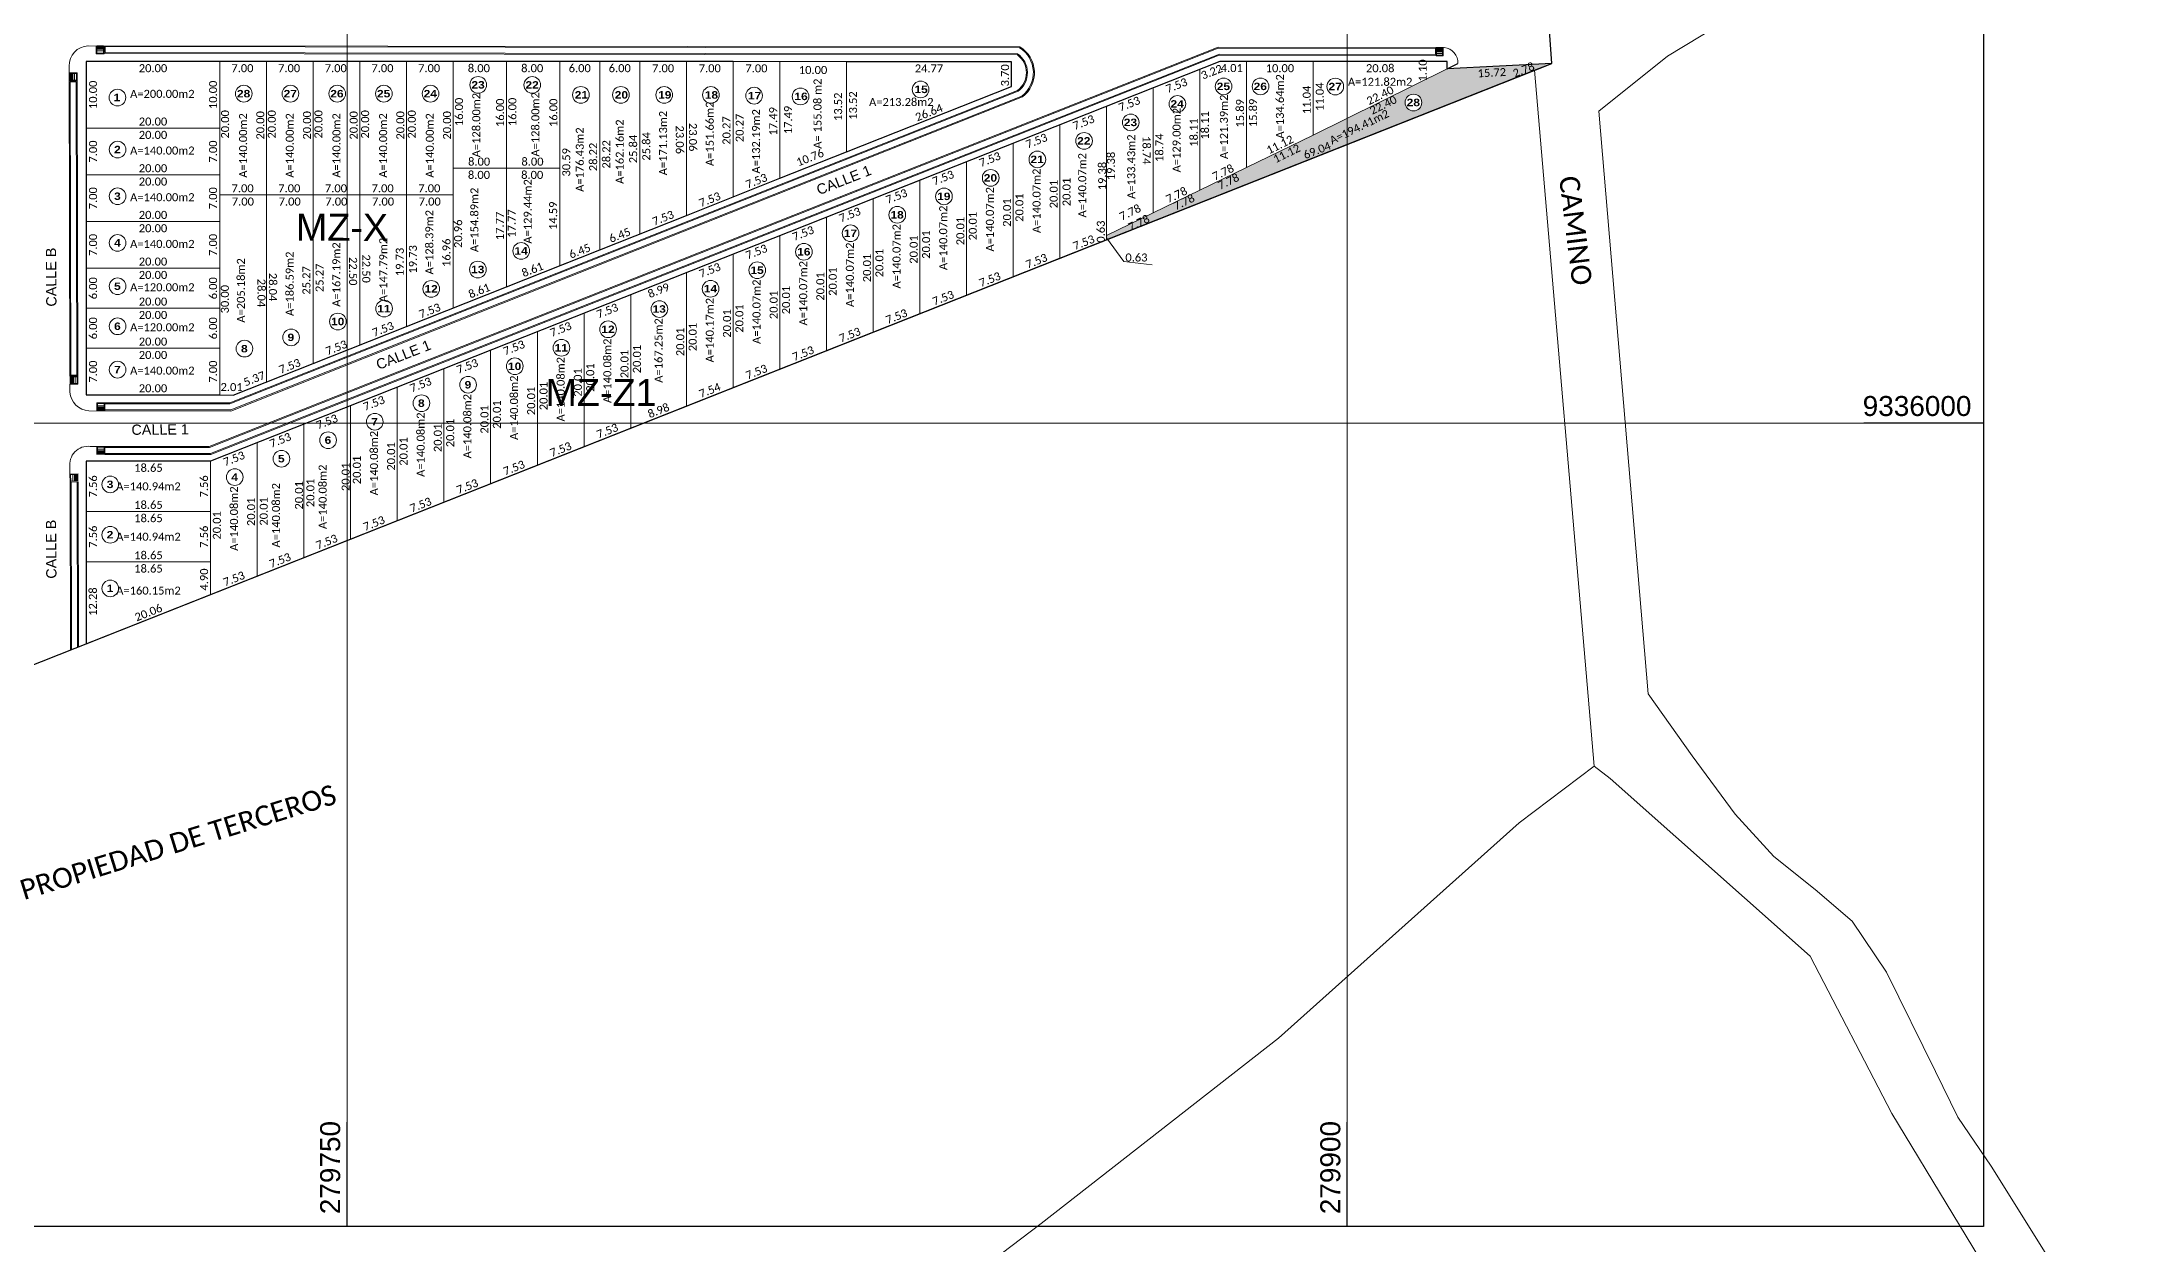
# Model space of a CAD drawing. Header units: inches. Extents: x 0 to 280406, y 0 to 9336832.
# Drawn here: x 279704.2 to 280015.2, y 9335876.8 to 9336057.2 of the extents above; entities that cross this region are included whole.
import ezdxf
from ezdxf.enums import TextEntityAlignment as Align

# ---------------------------------------------------------------- set-up
doc = ezdxf.new("R2010")
doc.units = ezdxf.units.IN
doc.header["$MEASUREMENT"] = 0
doc.linetypes.add('ACAD_ISO04W100', pattern=[30, 24, -3, 0, -3])
for name, color, linetype, lineweight in [('00-DISEÑO LOTES JOSE', 5, 'Continuous', 20), ('circulos', 7, 'Continuous', 15), ('corte vias', 21, 'ACAD_ISO04W100', 0), ('LOTES', 1, 'Continuous', 30), ('manzanas', 5, 'Continuous', 30), ('MANZANAS-ORIGINALES', 147, 'Continuous', 9), ('MATRIZ', 5, 'Continuous', 30), ('nombre de calles', 30, 'Continuous', 30), ('numero lote', 7, 'Continuous', 20)]:
    doc.layers.add(name, color=color, linetype=linetype, lineweight=lineweight)
for name, color, linetype in [('CENTRO', 6, 'Continuous'), ('COORD', 7, 'Continuous'), ('Cotas', 7, 'Continuous'), ('GRILLA', 7, 'Continuous'), ('textc', 255, 'Continuous'), ('UC_TEXT', 7, 'Continuous')]:
    doc.layers.add(name, color=color, linetype=linetype)
doc.styles.add('Legend', font='calibri.ttf')
doc.styles.add('SAMUEL', font='')
doc.styles.get("Standard").update_dxf_attribs({"font": 'arial.ttf'})
doc.styles.add('ttt', font='swissko.ttf')
doc.styles.get('SAMUEL').set_extended_font_data('Arial Black')
doc.dimstyles.get("Standard").update_dxf_attribs({"dimtxt": 0.18, "dimasz": 0.18, "dimexe": 0.18, "dimexo": 0.0625, "dimgap": 0.09, "dimtad": 0, "dimtih": 1, "dimtoh": 1, "dimdec": 4, "dimzin": 0, "dimdsep": 46, "dimtxsty": 'Standard', "dimcen": 0.09, "dimadec": 0, "dimazin": 0, "dimtfac": 1, "dimtdec": 4, "dimtofl": 0, "dimtmove": 0, "dimatfit": 3, "dimfxl": 1, "dimtolj": 1, "dimtzin": 0, "dimarcsym": 0})

# ---------------------------------------------------------------- blocks, each defined once
blk = doc.blocks.new('*D15')
at = {"layer": 'COORD', "color": 0, "lineweight": -2, "transparency": 16777216}
blk.add_line((279750, 9335879.57), (279750, 9335895.17), dxfattribs=at)
at = {"layer": 'Defpoints', "color": 0, "transparency": 16777216}
for p in [(279750, 9335880.51), (279750, 9335879.51), (0, 0)]:
    blk.add_point(p, dxfattribs=at)
at = {"layer": 'COORD', "color": 0, "lineweight": 0, "transparency": 16777216, "insert": (279747.47, 9335888.34), "char_height": 3, "attachment_point": 5, "rotation": 90}
blk.add_mtext('\\A1;279750', dxfattribs=at)
blk = doc.blocks.new('*D16')
at = {"layer": 'COORD', "color": 0, "lineweight": -2, "transparency": 16777216}
blk.add_line((279750, 9336616.04), (279750, 9336600.44), dxfattribs=at)
at = {"layer": 'Defpoints', "color": 0, "transparency": 16777216}
for p in [(279750, 9336616.1), (279750, 9336615.1), (0, 0)]:
    blk.add_point(p, dxfattribs=at)
at = {"layer": 'COORD', "color": 0, "lineweight": 0, "transparency": 16777216, "insert": (279747.47, 9336607.27), "char_height": 3, "attachment_point": 5, "rotation": 90}
blk.add_mtext('\\A1;279750', dxfattribs=at)
blk = doc.blocks.new('*D17')
at = {"layer": 'COORD', "color": 0, "lineweight": -2, "transparency": 16777216}
blk.add_line((279900, 9335879.57), (279900, 9335895.17), dxfattribs=at)
at = {"layer": 'Defpoints', "color": 0, "transparency": 16777216}
for p in [(279900, 9335880.51), (279900, 9335879.51), (0, 0)]:
    blk.add_point(p, dxfattribs=at)
at = {"layer": 'COORD', "color": 0, "lineweight": 0, "transparency": 16777216, "insert": (279897.47, 9335888.34), "char_height": 3, "attachment_point": 5, "rotation": 90}
blk.add_mtext('\\A1;279900', dxfattribs=at)
blk = doc.blocks.new('*D18')
at = {"layer": 'COORD', "color": 0, "lineweight": -2, "transparency": 16777216}
blk.add_line((279900, 9336616.04), (279900, 9336600.44), dxfattribs=at)
at = {"layer": 'Defpoints', "color": 0, "transparency": 16777216}
for p in [(279900, 9336616.1), (279900, 9336615.1), (0, 0)]:
    blk.add_point(p, dxfattribs=at)
at = {"layer": 'COORD', "color": 0, "lineweight": 0, "transparency": 16777216, "insert": (279897.47, 9336607.27), "char_height": 3, "attachment_point": 5, "rotation": 90}
blk.add_mtext('\\A1;279900', dxfattribs=at)
blk = doc.blocks.new('*D20')
at = {"layer": 'COORD', "color": 0, "lineweight": -2, "transparency": 16777216}
blk.add_line((279995.36, 9336000), (279977.48, 9336000), dxfattribs=at)
at = {"layer": 'Defpoints', "color": 0, "transparency": 16777216}
for p in [(279994.42, 9336000), (279995.42, 9336000), (0, 0)]:
    blk.add_point(p, dxfattribs=at)
at = {"layer": 'COORD', "color": 0, "lineweight": 0, "transparency": 16777216, "insert": (279985.45, 9336002.53), "char_height": 3, "attachment_point": 5}
blk.add_mtext('\\A1;9336000', dxfattribs=at)
blk = doc.blocks.new('*D22')
at = {"layer": 'COORD', "color": 0, "lineweight": -2, "transparency": 16777216}
blk.add_line((279995.36, 9336150), (279977.48, 9336150), dxfattribs=at)
at = {"layer": 'Defpoints', "color": 0, "transparency": 16777216}
for p in [(279994.42, 9336150), (279995.42, 9336150), (0, 0)]:
    blk.add_point(p, dxfattribs=at)
at = {"layer": 'COORD', "color": 0, "lineweight": 0, "transparency": 16777216, "insert": (279985.45, 9336152.53), "char_height": 3, "attachment_point": 5}
blk.add_mtext('\\A1;9336150', dxfattribs=at)
blk = doc.blocks.new('*D24')
at = {"layer": 'COORD', "color": 0, "lineweight": -2, "transparency": 16777216}
blk.add_line((279995.36, 9336300), (279977.48, 9336300), dxfattribs=at)
at = {"layer": 'Defpoints', "color": 0, "transparency": 16777216}
for p in [(279994.42, 9336300), (279995.42, 9336300), (0, 0)]:
    blk.add_point(p, dxfattribs=at)
at = {"layer": 'COORD', "color": 0, "lineweight": 0, "transparency": 16777216, "insert": (279985.45, 9336302.53), "char_height": 3, "attachment_point": 5}
blk.add_mtext('\\A1;9336300', dxfattribs=at)
blk = doc.blocks.new('*D26')
at = {"layer": 'COORD', "color": 0, "lineweight": -2, "transparency": 16777216}
blk.add_line((279995.36, 9336450), (279977.48, 9336450), dxfattribs=at)
at = {"layer": 'Defpoints', "color": 0, "transparency": 16777216}
for p in [(279994.42, 9336450), (279995.42, 9336450), (0, 0)]:
    blk.add_point(p, dxfattribs=at)
at = {"layer": 'COORD', "color": 0, "lineweight": 0, "transparency": 16777216, "insert": (279985.45, 9336452.53), "char_height": 3, "attachment_point": 5}
blk.add_mtext('\\A1;9336450', dxfattribs=at)
blk = doc.blocks.new('*D28')
at = {"layer": 'COORD', "color": 0, "lineweight": -2, "transparency": 16777216}
blk.add_line((279995.36, 9336600), (279977.48, 9336600), dxfattribs=at)
at = {"layer": 'Defpoints', "color": 0, "transparency": 16777216}
for p in [(279994.42, 9336600), (279995.42, 9336600), (0, 0)]:
    blk.add_point(p, dxfattribs=at)
at = {"layer": 'COORD', "color": 0, "lineweight": 0, "transparency": 16777216, "insert": (279985.45, 9336602.53), "char_height": 3, "attachment_point": 5}
blk.add_mtext('\\A1;9336600', dxfattribs=at)

msp = doc.modelspace()

# ---------------------------------------------------------------- hatches: boundary and pattern name
at = {"layer": 'manzanas'}
h = msp.add_hatch(color=3, dxfattribs=at)
h.dxf.hatch_style = 1
h.paths.add_polyline_path([(279930.66, 9336053.91), (279914.96, 9336053.11), (279894.89, 9336043.17), (279884.89, 9336038.31), (279877.89, 9336034.91), (279870.89, 9336031.51), (279863.89, 9336028.1), (279863.89, 9336027.47)])
h.paths.add_polyline_path([(279911.17, 9336048.06, -1), (279908.67, 9336048.06, -1)], flags=16)
h.paths.add_polyline_path([(279897.47, 9336041.2), (279896.6, 9336042.99), (279907.28, 9336048.2), (279908.16, 9336046.41)], flags=24)
h.paths.add_polyline_path([(279893.45, 9336039.03), (279892.71, 9336040.89), (279897.97, 9336042.97), (279898.71, 9336041.11)], flags=25)
h.paths.add_polyline_path([(279867.3, 9336028.23), (279866.42, 9336030.02), (279870.43, 9336031.97), (279871.31, 9336030.17)], flags=25)
h.paths.add_polyline_path([(279874.06, 9336031.33), (279873.18, 9336033.13), (279877.19, 9336035.08), (279878.07, 9336033.28)], flags=25)
h.paths.add_polyline_path([(279880.74, 9336034.43), (279879.86, 9336036.23), (279883.87, 9336038.18), (279884.75, 9336036.38)], flags=24)
h.paths.add_polyline_path([(279889.04, 9336038.4), (279888.17, 9336040.2), (279892.59, 9336042.35), (279893.46, 9336040.55)], flags=24)
h.paths.add_polyline_path([(279903.53, 9336045.66), (279902.65, 9336047.45), (279907.66, 9336049.93), (279908.55, 9336048.14)], flags=24)
h.paths.add_polyline_path([(279919.17, 9336051.41), (279919.07, 9336053.41), (279924.43, 9336053.68), (279924.53, 9336051.69)], flags=24)
h.paths.add_polyline_path([(279924.88, 9336051.28), (279924.14, 9336053.14), (279928.28, 9336054.79), (279929.02, 9336052.93)], flags=9)
h.paths.add_polyline_path([(279908.48, 9336047.13), (279908.47, 9336049), (279911.04, 9336049), (279911.04, 9336047.14)], flags=24)

# ---------------------------------------------------------------- linework, layer by layer
at = {"color": 5, "linetype": 'ByBlock'}
msp.add_lwpolyline([(279914.96, 9336053.11), (279916.57, 9336053.91)], dxfattribs=at)
at = {"layer": '00-DISEÑO LOTES JOSE', "color": 1, "ltscale": 2}
for points in [[(279710.88, 9336054.21), (279710.88, 9336054.21)], [(279708.42, 9336005.84), (279708.42, 9336004.64)], [(279713.57, 9336002.92), (279713.57, 9336001.84)], [(279713.57, 9335996.39), (279713.57, 9335995.31)], [(279708.43, 9335992.35), (279708.43, 9335993.35)]]:
    msp.add_lwpolyline(points, dxfattribs=at)
at = {"layer": 'CENTRO', "color": 0, "lineweight": 5}
for points in [[(280406.09, 9336263.07), (280404.94, 9336261.9), (280402.26, 9336258.85), (280396.27, 9336255.91), (280392.76, 9336254.45), (280065.97, 9336121.46), (280019.67, 9336096.95), (279995.63, 9336083.81), (279948.04, 9336054.99), (279937.72, 9336046.76), (279945.13, 9335959.41), (279951.71, 9335950.11), (279958.15, 9335941.33), (279963.95, 9335935), (279970.15, 9335930.05), (279975.7, 9335925.31), (279980.87, 9335917.64), (279988.2, 9335902.77), (279991.55, 9335895.9), (279996.56, 9335888.56), (280007.65, 9335870.81), (280016.57, 9335856.65), (280020.72, 9335848.72), (280025.45, 9335834.31)], [(279793.88, 9335834.31), (279854.1, 9335879.98), (279889.68, 9335907.74), (279925.79, 9335940.03), (279937.02, 9335948.53), (279928.08, 9336052.89), (279505.68, 9335885.64), (279512.55, 9335834.31)], [(280014.37, 9335834.31), (280010.63, 9335847.17), (280009.13, 9335851.14), (279981.66, 9335896.45), (279969.41, 9335920.07), (279939.44, 9335946.67), (279937.02, 9335948.53), (279925.79, 9335940.03), (279889.68, 9335907.74), (279854.1, 9335879.98), (279793.88, 9335834.31)]]:
    msp.add_lwpolyline(points, dxfattribs=at)
at = {"layer": 'circulos', "color": 250}
for centre in [(279715.55, 9336048.8), (279734.5, 9336049.39), (279741.5, 9336049.39), (279748.5, 9336049.39), (279755.5, 9336049.39), (279762.5, 9336049.39), (279769.65, 9336050.71), (279777.76, 9336050.7), (279785.05, 9336049.21), (279791.05, 9336049.21), (279797.55, 9336049.2), (279804.55, 9336049.2), (279811.03, 9336049.09), (279817.99, 9336048.97), (279836, 9336050.02), (279881.45, 9336050.48), (279886.98, 9336050.48), (279898.2, 9336050.46), (279909.92, 9336048.06), (279867.51, 9336045.08), (279874.51, 9336047.85), (279860.51, 9336042.31), (279715.57, 9336041), (279853.51, 9336039.53), (279846.51, 9336036.76), (279715.57, 9336034), (279839.51, 9336033.99), (279832.51, 9336031.22), (279715.57, 9336027), (279825.51, 9336028.45), (279776.1, 9336025.8), (279818.51, 9336025.68), (279715.57, 9336020.5), (279762.62, 9336020.12), (279769.6, 9336023.02), (279804.51, 9336020.13), (279811.51, 9336022.91), (279755.54, 9336017.15), (279796.83, 9336017.09), (279715.57, 9336014.5), (279748.6, 9336015.22), (279789.14, 9336014.05), (279734.6, 9336011.15), (279741.59, 9336012.84), (279782.14, 9336011.28), (279715.57, 9336008), (279775.14, 9336008.51), (279768.14, 9336005.74), (279761.14, 9336002.97), (279754.14, 9336000.19), (279747.14, 9335997.42), (279740.14, 9335994.65), (279714.47, 9335990.8), (279733.14, 9335991.88), (279714.47, 9335983.24), (279714.47, 9335975.2)]:
    msp.add_circle(centre, 1.25, dxfattribs=at)
at = {"layer": 'corte vias', "lineweight": 20}
for p, q in [((279712.33, 9336056.58), (279712.34, 9336055.38)), ((279712.34, 9336055.38), (279713.54, 9336055.38)), ((279713.54, 9336055.38), (279713.53, 9336056.58)), ((279913.3, 9336056.33), (279913.3, 9336055.08)), ((279914.38, 9336055.08), (279914.38, 9336056.33)), ((279709.51, 9336052.52), (279708.31, 9336052.51)), ((279709.51, 9336051.32), (279709.51, 9336052.52)), ((279913.3, 9336055.08), (279914.38, 9336055.08)), ((279708.32, 9336051.31), (279709.51, 9336051.32)), ((279708.41, 9336007.04), (279709.62, 9336007.04)), ((279709.62, 9336005.84), (279708.41, 9336005.84)), ((279709.62, 9336007.04), (279709.62, 9336005.84)), ((279712.47, 9336001.82), (279712.47, 9336003.02)), ((279712.47, 9336003.02), (279713.67, 9336003.02)), ((279713.67, 9336003.02), (279713.67, 9336001.82)), ((279712.47, 9335995.28), (279712.47, 9335996.49)), ((279712.47, 9335996.49), (279713.67, 9335996.49)), ((279713.67, 9335996.49), (279713.67, 9335995.28)), ((279708.43, 9335992.35), (279709.66, 9335992.36)), ((279708.44, 9335991.15), (279708.43, 9335992.35)), ((279709.65, 9335991.16), (279708.44, 9335991.15)), ((279709.65, 9335991.31), (279708.54, 9335991.3))]:
    msp.add_line(p, q, dxfattribs=at)
at = {"layer": 'GRILLA', "lineweight": 0}
for p, q in [((279750, 9335879.51), (279750, 9336628.63)), ((279900, 9335879.51), (279900, 9336628.63)), ((279422.77, 9336000), (279995.42, 9336000))]:
    msp.add_line(p, q, dxfattribs=at)
at = {"layer": 'LOTES', "lineweight": 13, "flags": 128}
for points in [[(279730.88, 9336054.21), (279710.88, 9336054.21), (279710.88, 9336044.21), (279730.88, 9336044.21)], [(279787.88, 9336054.21), (279781.88, 9336054.21), (279781.88, 9336023.61), (279787.88, 9336025.99)], [(279793.88, 9336054.21), (279787.88, 9336054.21), (279787.88, 9336025.99), (279793.88, 9336028.37)], [(279800.88, 9336054.2), (279793.88, 9336054.21), (279793.88, 9336028.37), (279800.88, 9336031.14)], [(279807.88, 9336054.19), (279800.88, 9336054.2), (279800.88, 9336031.14), (279807.88, 9336033.92)], [(279814.88, 9336054.19), (279807.88, 9336054.19), (279807.88, 9336033.92), (279814.88, 9336036.7)], [(279824.88, 9336054.18), (279814.88, 9336054.19), (279814.88, 9336036.7), (279824.88, 9336040.66)], [(279849.64, 9336054.18), (279824.88, 9336054.18), (279824.88, 9336040.66), (279849.64, 9336050.48)], [(279928.08, 9336052.89), (279930.66, 9336053.91), (279914.96, 9336053.11), (279894.89, 9336043.17), (279894.89, 9336043.17), (279884.89, 9336038.31), (279877.89, 9336034.91), (279870.89, 9336031.51), (279863.89, 9336028.1), (279863.89, 9336027.47)], [(279877.89, 9336053.02), (279870.89, 9336050.25), (279870.89, 9336031.51), (279877.89, 9336034.91)], [(279884.89, 9336054.21), (279880.88, 9336054.21), (279877.89, 9336053.02), (279877.89, 9336034.91), (279884.89, 9336038.31)], [(279894.89, 9336054.21), (279884.89, 9336054.21), (279884.89, 9336038.31), (279894.89, 9336043.17)], [(279914.96, 9336053.11), (279914.97, 9336054.21), (279894.89, 9336054.21), (279894.89, 9336043.17)], [(279863.89, 9336047.48), (279856.89, 9336044.71), (279856.89, 9336024.7), (279863.89, 9336027.47), (279863.89, 9336028.1)], [(279730.88, 9336044.21), (279710.88, 9336044.21), (279710.88, 9336037.21), (279730.88, 9336037.21)], [(279856.89, 9336044.71), (279849.89, 9336041.94), (279849.89, 9336021.93), (279856.89, 9336024.7)], [(279849.89, 9336041.94), (279842.89, 9336039.16), (279842.89, 9336019.15), (279849.89, 9336021.93)], [(279730.88, 9336037.21), (279710.88, 9336037.21), (279710.88, 9336030.21), (279730.88, 9336030.21)], [(279842.89, 9336039.16), (279835.89, 9336036.39), (279835.89, 9336016.38), (279842.89, 9336019.15)], [(279737.88, 9336034.21), (279730.88, 9336034.21), (279730.88, 9336004.21), (279732.88, 9336004.19), (279737.88, 9336006.16)], [(279744.88, 9336034.21), (279737.88, 9336034.21), (279737.88, 9336006.16), (279744.88, 9336008.94)], [(279751.88, 9336034.21), (279744.88, 9336034.21), (279744.88, 9336008.94), (279751.88, 9336011.71)], [(279758.88, 9336034.21), (279751.88, 9336034.21), (279751.88, 9336011.71), (279758.88, 9336014.48)], [(279765.88, 9336034.21), (279758.88, 9336034.21), (279758.88, 9336014.48), (279765.88, 9336017.25)], [(279828.89, 9336033.62), (279821.89, 9336030.85), (279821.89, 9336010.84), (279828.89, 9336013.61)], [(279835.89, 9336036.39), (279828.89, 9336033.62), (279828.89, 9336013.61), (279835.89, 9336016.38)], [(279821.89, 9336030.85), (279814.89, 9336028.08), (279814.89, 9336008.07), (279821.89, 9336010.84)], [(279730.88, 9336030.21), (279710.88, 9336030.21), (279710.88, 9336023.21), (279730.88, 9336023.21)], [(279814.89, 9336028.08), (279807.89, 9336025.31), (279807.89, 9336005.3), (279814.89, 9336008.07)], [(279807.89, 9336025.31), (279800.89, 9336022.54), (279800.88, 9336002.52), (279807.89, 9336005.3)], [(279730.88, 9336023.21), (279710.88, 9336023.21), (279710.88, 9336017.21), (279730.88, 9336017.21)], [(279800.89, 9336022.54), (279792.52, 9336019.23), (279792.52, 9335999.21), (279800.88, 9336002.52)], [(279792.52, 9336019.23), (279785.52, 9336016.45), (279785.52, 9335996.44), (279792.52, 9335999.21)], [(279730.88, 9336017.21), (279710.88, 9336017.21), (279710.88, 9336011.21), (279730.88, 9336011.21)], [(279785.52, 9336016.45), (279778.52, 9336013.68), (279778.52, 9335993.67), (279785.52, 9335996.44)], [(279778.52, 9336013.68), (279771.52, 9336010.91), (279771.52, 9335990.9), (279778.52, 9335993.67)], [(279730.88, 9336011.21), (279710.88, 9336011.21), (279710.88, 9336004.21), (279730.88, 9336004.21)], [(279771.52, 9336010.91), (279764.52, 9336008.14), (279764.52, 9335988.13), (279771.52, 9335990.9)], [(279764.52, 9336008.14), (279757.52, 9336005.37), (279757.52, 9335985.36), (279764.52, 9335988.13)], [(279750.52, 9336002.6), (279743.52, 9335999.83), (279743.52, 9335979.82), (279743.52, 9335979.81), (279750.52, 9335982.59)], [(279757.52, 9336005.37), (279750.52, 9336002.6), (279750.52, 9335982.59), (279757.52, 9335985.36)], [(279743.52, 9335999.83), (279736.52, 9335997.05), (279736.52, 9335977.04), (279736.52, 9335977.04), (279743.52, 9335979.81)], [(279736.52, 9335997.05), (279729.52, 9335994.28), (279729.52, 9335974.27), (279736.52, 9335977.04)], [(279729.52, 9335994.28), (279710.88, 9335994.28), (279710.88, 9335986.73), (279729.52, 9335986.73)], [(279729.52, 9335986.73), (279710.88, 9335986.73), (279710.88, 9335979.17), (279729.52, 9335979.17)], [(279729.52, 9335979.17), (279710.88, 9335979.17), (279710.88, 9335966.89), (279729.52, 9335974.27)]]:
    msp.add_lwpolyline(points, close=True, dxfattribs=at)
for points in [[(279730.88, 9336054.21), (279730.88, 9336034.21), (279737.88, 9336034.21), (279737.88, 9336054.21), (279730.88, 9336054.21)], [(279737.88, 9336054.21), (279737.88, 9336034.21), (279744.88, 9336034.21), (279744.88, 9336054.21), (279737.88, 9336054.21)], [(279744.88, 9336054.21), (279744.88, 9336034.21), (279751.88, 9336034.21), (279751.88, 9336054.21), (279744.88, 9336054.21)], [(279751.88, 9336054.21), (279751.88, 9336034.21), (279758.88, 9336034.21), (279758.88, 9336054.21), (279751.88, 9336054.21)], [(279758.88, 9336054.21), (279758.88, 9336034.21), (279765.88, 9336034.21), (279765.88, 9336054.21), (279758.88, 9336054.21)], [(279765.88, 9336054.21), (279765.88, 9336038.21), (279773.88, 9336038.21), (279773.88, 9336054.21), (279765.88, 9336054.21)], [(279773.88, 9336054.21), (279773.88, 9336038.21), (279781.88, 9336038.21), (279781.88, 9336054.21), (279773.88, 9336054.21)], [(279863.89, 9336047.48), (279870.89, 9336050.25), (279870.89, 9336031.51), (279863.89, 9336028.1), (279863.89, 9336047.48)], [(279863.89, 9336027.47), (279863.89, 9336047.48)], [(279765.88, 9336038.21), (279765.88, 9336017.25), (279773.88, 9336020.44), (279773.88, 9336038.21), (279765.88, 9336038.21)], [(279773.88, 9336038.21), (279773.88, 9336020.44), (279781.88, 9336023.61), (279781.88, 9336038.21), (279773.88, 9336038.21)], [(279729.52, 9335979.17), (279729.52, 9335974.27)]]:
    msp.add_lwpolyline(points, dxfattribs=at)
at = {"layer": 'manzanas'}
for points in [[(279422.77, 9336628.63), (279995.42, 9336628.63), (279995.42, 9335879.51), (279422.77, 9335879.51)], [(279710.88, 9335994.28), (279710.88, 9335966.89), (279863.89, 9336027.47), (279930.66, 9336053.91), (279914.96, 9336053.11), (279914.97, 9336054.21), (279880.88, 9336054.21), (279729.52, 9335994.28)], [(279710.88, 9336004.21), (279732.88, 9336004.19), (279744.88, 9336008.94), (279758.88, 9336014.48), (279773.88, 9336020.44), (279787.88, 9336025.99), (279800.88, 9336031.14), (279814.88, 9336036.7), (279824.88, 9336040.66), (279849.64, 9336050.48), (279849.64, 9336054.18), (279824.88, 9336054.18), (279807.88, 9336054.19), (279793.88, 9336054.21), (279781.88, 9336054.21), (279765.88, 9336054.21), (279751.88, 9336054.21), (279737.88, 9336054.21), (279730.88, 9336054.21), (279710.88, 9336054.21)]]:
    msp.add_lwpolyline(points, close=True, dxfattribs=at)
at = {"layer": 'manzanas', "color": 1, "lineweight": 9}
msp.add_lwpolyline([(279863.89, 9336027.75), (279866.47, 9336024.2), (279870.72, 9336023.7)], dxfattribs=at)
at = {"layer": 'MANZANAS-ORIGINALES'}
for p, q in [((279711.13, 9336056.58), (279801.11, 9336056.47)), ((279712.43, 9336056.58), (279712.44, 9336055.48)), ((279712.43, 9336056.56), (279713.43, 9336056.56)), ((279712.43, 9336056.48), (279713.43, 9336056.48)), ((279712.43, 9336056.4), (279713.43, 9336056.4)), ((279712.43, 9336056.32), (279713.43, 9336056.32)), ((279712.43, 9336056.18), (279713.43, 9336056.18)), ((279712.44, 9336056.04), (279713.44, 9336056.04)), ((279712.44, 9336055.8), (279713.44, 9336055.8)), ((279712.44, 9336055.48), (279713.44, 9336055.48)), ((279713.44, 9336055.48), (279713.43, 9336056.58)), ((279713.54, 9336055.38), (279713.53, 9336056.58)), ((279713.54, 9336055.39), (279803.54, 9336055.27)), ((279713.68, 9336056.44), (279803.68, 9336056.33)), ((279713.69, 9336055.54), (279713.68, 9336056.44)), ((279713.69, 9336055.54), (279803.68, 9336055.43)), ((279801.11, 9336056.47), (279850.87, 9336056.41)), ((279803.68, 9336056.33), (279850.83, 9336056.26)), ((279850.54, 9336055.36), (279803.68, 9336055.43)), ((279880.64, 9336056.37), (279914.54, 9336056.32)), ((279880.65, 9336056.21), (279913.2, 9336056.16)), ((279913.2, 9336056.16), (279913.2, 9336055.26)), ((279913.39, 9336055.17), (279913.39, 9336056.33)), ((279914.29, 9336056.27), (279913.39, 9336056.27)), ((279914.29, 9336056.17), (279913.39, 9336056.17)), ((279914.29, 9336056.07), (279913.39, 9336056.07)), ((279914.29, 9336055.93), (279913.39, 9336055.93)), ((279914.29, 9336055.79), (279913.39, 9336055.79)), ((279914.29, 9336055.65), (279913.39, 9336055.65)), ((279914.29, 9336055.41), (279913.39, 9336055.41)), ((279914.29, 9336055.17), (279914.29, 9336056.33)), ((279708.41, 9336007.04), (279708.31, 9336053.5)), ((279709.41, 9336052.42), (279708.31, 9336052.41)), ((279708.33, 9336051.41), (279708.33, 9336052.41)), ((279708.41, 9336051.41), (279708.41, 9336052.41)), ((279708.49, 9336051.41), (279708.49, 9336052.41)), ((279708.57, 9336051.42), (279708.57, 9336052.42)), ((279708.71, 9336051.42), (279708.71, 9336052.42)), ((279708.85, 9336051.42), (279708.85, 9336052.42)), ((279709.09, 9336051.42), (279709.09, 9336052.42)), ((279709.41, 9336051.42), (279709.41, 9336052.42)), ((279803.54, 9336055.27), (279850.54, 9336055.19)), ((279880.78, 9336055.14), (279913.3, 9336055.08)), ((279913.2, 9336055.26), (279880.81, 9336055.31)), ((279913.39, 9336055.17), (279914.29, 9336055.17)), ((279708.32, 9336051.41), (279709.41, 9336051.42)), ((279709.51, 9336051.32), (279708.32, 9336051.31)), ((279709.36, 9336051.17), (279708.47, 9336051.16)), ((279708.56, 9336007.04), (279708.47, 9336051.16)), ((279709.36, 9336051.17), (279709.47, 9336007.04)), ((279709.51, 9336051.32), (279709.62, 9336007.04)), ((279709.62, 9336007.04), (279708.41, 9336007.04)), ((279708.41, 9336006.94), (279709.52, 9336006.94)), ((279709.52, 9336005.94), (279708.41, 9336005.94)), ((279708.44, 9336006.94), (279708.44, 9336005.94)), ((279708.52, 9336006.94), (279708.52, 9336005.94)), ((279709.47, 9336007.19), (279708.56, 9336007.19)), ((279708.6, 9336006.94), (279708.6, 9336005.94)), ((279708.68, 9336006.94), (279708.68, 9336005.94)), ((279708.82, 9336006.94), (279708.82, 9336005.94)), ((279708.96, 9336006.94), (279708.96, 9336005.94)), ((279709.2, 9336006.94), (279709.2, 9336005.94)), ((279709.52, 9336006.94), (279709.52, 9336005.94)), ((279712.57, 9336001.82), (279712.57, 9336002.92)), ((279712.57, 9336002.92), (279713.57, 9336002.92)), ((279712.57, 9336002.6), (279713.57, 9336002.6)), ((279711.27, 9336001.82), (279732.54, 9336001.79)), ((279712.57, 9336002.36), (279713.57, 9336002.36)), ((279712.57, 9336002.22), (279713.57, 9336002.22)), ((279712.57, 9336002.08), (279713.57, 9336002.08)), ((279712.57, 9336002), (279713.57, 9336002)), ((279712.57, 9336001.92), (279713.57, 9336001.92)), ((279712.57, 9336001.84), (279713.57, 9336001.84)), ((279712.57, 9335995.28), (279712.57, 9335996.39)), ((279712.57, 9335996.39), (279713.57, 9335996.39)), ((279713.67, 9335996.48), (279729.32, 9335996.46)), ((279712.57, 9335996.07), (279713.57, 9335996.07)), ((279712.57, 9335995.83), (279713.57, 9335995.83)), ((279712.57, 9335995.69), (279713.57, 9335995.69)), ((279712.57, 9335995.55), (279713.57, 9335995.55)), ((279712.57, 9335995.47), (279713.57, 9335995.47)), ((279712.57, 9335995.39), (279713.57, 9335995.39)), ((279712.57, 9335995.31), (279713.57, 9335995.31)), ((279713.67, 9335995.28), (279729.55, 9335995.26)), ((279708.49, 9335965.94), (279708.44, 9335991.15)), ((279708.53, 9335992.25), (279709.66, 9335992.26)), ((279708.54, 9335991.3), (279708.53, 9335992.25)), ((279708.64, 9335966), (279708.59, 9335991.15)), ((279708.86, 9335991.3), (279708.85, 9335992.25)), ((279709.1, 9335991.31), (279709.09, 9335992.26)), ((279709.24, 9335991.31), (279709.23, 9335992.26)), ((279709.38, 9335991.31), (279709.37, 9335992.26)), ((279709.46, 9335991.31), (279709.45, 9335992.26)), ((279709.51, 9335991.15), (279709.56, 9335966.37)), ((279709.54, 9335991.31), (279709.53, 9335992.26)), ((279709.62, 9335991.31), (279709.61, 9335992.26)), ((279709.66, 9335991.15), (279709.71, 9335966.43))]:
    msp.add_line(p, q, dxfattribs=at)
for points in [[(279880.64, 9336056.37), (279729.32, 9335996.46)], [(279880.65, 9336056.21), (279729.36, 9335996.31)], [(279880.81, 9336055.31), (279729.52, 9335995.41)], [(279880.78, 9336055.14), (279729.55, 9335995.26)], [(279732.38, 9336003.02), (279850.54, 9336049.87)], [(279732.41, 9336002.87), (279850.63, 9336049.75)], [(279732.54, 9336001.79), (279851.26, 9336048.91)], [(279732.57, 9336001.97), (279851.17, 9336049.03)], [(279713.67, 9336003.02), (279732.38, 9336003.02)], [(279713.67, 9336002.87), (279732.41, 9336002.87)], [(279713.67, 9336001.97), (279732.57, 9336001.97)], [(279712.47, 9335996.49), (279711.47, 9335996.49)], [(279713.67, 9335996.34), (279729.36, 9335996.31)], [(279729.52, 9335995.41), (279713.67, 9335995.43)]]:
    msp.add_lwpolyline(points, dxfattribs=at)
for points in [[(279850.83, 9336056.26, -0.53013), (279851.17, 9336049.03)], [(279850.87, 9336056.41, -0.533113), (279851.26, 9336048.91, -0.500511)], [(279850.54, 9336055.36, -0.512227), (279850.63, 9336049.75, -0.500511)], [(279850.54, 9336055.19, -0.500511), (279850.54, 9336049.87)], [(279711.47, 9335996.49, 0.499634), (279708.43, 9335993.35)]]:
    msp.add_lwpolyline(points, format="xyb", dxfattribs=at)
for centre, radius, start, end in [((279711.33, 9336053.57), 3.02, 93.7209, 181.3323), ((279914.3, 9336054.06), 2.28, 356.1519, 83.8609), ((279711.47, 9336004.87), 3.06, 184.3337, 266.2432)]:
    msp.add_arc(centre, radius, start, end, dxfattribs=at)
at = {"layer": 'MATRIZ'}
msp.add_lwpolyline([(279554.87, 9336261.67), (279537.78, 9336157.13), (279536.85, 9336148.55), (279533.04, 9336137.17), (279485.13, 9336008.96), (279505.68, 9335885.64), (279928.08, 9336052.89), (279930.66, 9336053.91), (279929.98, 9336063.81), (279929.02, 9336077.36), (279925.44, 9336090.25), (279922.76, 9336099.9), (279918.82, 9336114.11), (279916.07, 9336123.68), (279909.35, 9336145.72), (279904.45, 9336161.83), (279902.48, 9336174.63), (279902.28, 9336182.03), (279895.9, 9336192.52), (279888.52, 9336202.46), (279883.3, 9336212.63), (279880.24, 9336221.92), (279877.23, 9336231.11), (279875.21, 9336237.79)], dxfattribs=at)

# ---------------------------------------------------------------- texts
at = {"layer": 'Cotas', "style": 'Legend'}
for s, p in [('20.00', (279720.88, 9336053.21)), ('7.00', (279734.29, 9336053.21)), ('7.00', (279741.29, 9336053.21)), ('7.00', (279748.29, 9336053.21)), ('7.00', (279755.29, 9336053.21)), ('7.00', (279762.29, 9336053.21)), ('8.00', (279769.75, 9336053.21)), ('8.00', (279777.75, 9336053.21)), ('6.00', (279784.88, 9336053.21)), ('6.00', (279790.88, 9336053.21)), ('24.77', (279837.26, 9336053.18)), ('4.01', (279882.67, 9336053.23)), ('10.00', (279889.89, 9336053.21)), ('A=200.00m2', (279722.28, 9336049.36)), ('A=121.82m2', (279904.92, 9336051.17)), ('A=213.28m2', (279833.11, 9336048.14)), ('20.00', (279720.88, 9336045.21)), ('20.00', (279720.88, 9336043.21)), ('A=140.00m2', (279722.28, 9336040.86)), ('8.00', (279769.79, 9336039.2)), ('8.00', (279777.79, 9336039.2)), ('20.00', (279720.88, 9336038.21)), ('20.00', (279720.88, 9336036.21)), ('8.00', (279769.77, 9336037.21)), ('8.00', (279777.75, 9336037.21)), ('A=140.00m2', (279722.28, 9336033.86)), ('7.00', (279734.32, 9336035.2)), ('7.00', (279734.36, 9336033.21)), ('7.00', (279741.32, 9336035.2)), ('7.00', (279741.38, 9336033.21)), ('7.00', (279748.32, 9336035.2)), ('7.00', (279748.38, 9336033.21)), ('7.00', (279755.32, 9336035.2)), ('7.00', (279755.38, 9336033.21)), ('7.00', (279762.32, 9336035.2)), ('7.00', (279762.38, 9336033.21)), ('20.00', (279720.88, 9336031.21)), ('A=140.00m2', (279722.28, 9336026.86)), ('20.00', (279720.88, 9336029.21)), ('20.00', (279720.88, 9336024.21)), ('0.63', (279868.37, 9336024.82)), ('20.00', (279720.88, 9336022.21)), ('A=120.00m2', (279722.28, 9336020.36)), ('20.00', (279720.88, 9336018.21)), ('A=120.00m2', (279722.28, 9336014.36)), ('20.00', (279720.88, 9336016.21)), ('20.00', (279720.88, 9336012.21)), ('20.00', (279720.88, 9336010.21)), ('A=140.00m2', (279722.28, 9336007.86)), ('20.00', (279720.88, 9336005.21)), ('A=140.94m2', (279720.2, 9335990.5)), ('18.65', (279720.2, 9335987.73)), ('A=140.94m2', (279720.2, 9335982.95)), ('18.65', (279720.2, 9335980.17)), ('18.65', (279720.2, 9335978.17)), ('A=160.15m2', (279720.2, 9335974.87))]:
    msp.add_text(s, height=1.2, dxfattribs=at).set_placement(p, align=Align.MIDDLE_CENTER)
for s, rotation, p in [('7.00', 359.9537, (279797.38, 9336053.2)), ('7.00', 359.9537, (279804.38, 9336053.2)), ('7.00', 359.9537, (279811.38, 9336053.19)), ('3.70', 90, (279848.66, 9336052.14)), ('3.22', 21.5994, (279879.66, 9336052.65)), ('20.08', 0.0165, (279904.93, 9336053.21)), ('1.10', 89.6954, (279911.3, 9336052.87)), ('15.72', 2.9365, (279921.67, 9336052.54)), ('2.78', 21.75, (279926.44, 9336052.98)), ('10.00', 90, (279711.88, 9336049.21)), ('10.00', 90, (279729.88, 9336049.21)), ('A=128.00m2', 90, (279769.36, 9336044.67)), ('A=128.00m2', 90, (279778.22, 9336044.78)), ('13.52', 90, (279825.86, 9336047.61)), ('7.53', 21.5994, (279874.39, 9336050.64)), ('A=121.39m2', 90, (279881.49, 9336044.42)), ('A=134.64m2', 90, (279889.89, 9336047.48)), ('11.04', 90, (279893.91, 9336048.46)), ('11.04', 90, (279895.86, 9336048.93)), ('22.40', 26.3397, (279904.92, 9336049.14)), ('20.00', 90, (279731.69, 9336044.79)), ('A=140.00m2', 90, (279734.39, 9336041.62)), ('20.00', 90, (279736.97, 9336044.64)), ('20.00', 90, (279738.69, 9336044.79)), ('A=140.00m2', 90, (279741.39, 9336041.62)), ('20.00', 90, (279743.97, 9336044.64)), ('20.00', 90, (279745.69, 9336044.79)), ('A=140.00m2', 90, (279748.39, 9336041.62)), ('20.00', 90, (279750.97, 9336044.64)), ('20.00', 90, (279752.69, 9336044.79)), ('A=140.00m2', 90, (279755.39, 9336041.62)), ('20.00', 90, (279757.97, 9336044.64)), ('20.00', 90, (279759.69, 9336044.79)), ('A=140.00m2', 90, (279762.39, 9336041.62)), ('20.00', 90, (279764.97, 9336044.64)), ('16.00', 90, (279766.77, 9336046.65)), ('16.00', 90, (279772.93, 9336046.52)), ('16.00', 90, (279774.77, 9336046.65)), ('16.00', 90, (279780.93, 9336046.52)), ('A=171.13m2', 90, (279797.38, 9336041.98)), ('A=151.66m2', 90, (279804.38, 9336043.37)), ('20.27', 90, (279808.86, 9336044.25)), ('A=132.19m2', 90, (279811.33, 9336042.24)), ('17.49', 90, (279813.89, 9336045.25)), ('26.64', 21.6267, (279837.26, 9336046.57)), ('7.53', 21.5994, (279860.45, 9336045.1)), ('7.53', 21.5994, (279867.3, 9336047.87)), ('A=129.00m2', 90, (279874.39, 9336042.42)), ('18.11', 90, (279878.64, 9336044.62)), ('15.89', 90, (279883.9, 9336046.44)), ('15.89', 90, (279885.86, 9336046.5)), ('A=194.41m2', 26, (279901.79, 9336044.41)), ('22.40', 26.3397, (279905.38, 9336047.69)), ('A=176.43m2', 90, (279784.88, 9336039.5)), ('A=162.16m2', 90, (279790.88, 9336040.69)), ('25.84', 90, (279792.89, 9336041.09)), ('25.84', 90, (279794.86, 9336041.48)), ('23.06', 270.0005, (279799.89, 9336042.48)), ('23.06', 270.0005, (279801.86, 9336042.87)), ('20.27', 90, (279806.89, 9336043.86)), ('7.53', 21.5994, (279853.39, 9336042.32)), ('A=133.43m2', 90, (279867.59, 9336038.44)), ('18.74', 90, (279871.8, 9336041.28)), ('18.11', 90, (279876.97, 9336043.56)), ('11.12', 25.9335, (279889.89, 9336041.75)), ('7.00', 90, (279711.88, 9336040.71)), ('7.00', 90, (279729.88, 9336040.71)), ('30.59', 90, (279782.86, 9336039.1)), ('28.22', 90, (279786.89, 9336039.9)), ('28.22', 90, (279788.86, 9336040.29)), ('7.53', 21.5994, (279846.39, 9336039.55)), ('A=140.07m2', 90, (279860.24, 9336035.65)), ('19.38', 90, (279864.55, 9336038.54)), ('18.74', 270, (279869.89, 9336040.9)), ('11.12', 25.9335, (279890.9, 9336040.42)), ('69.04', 21.6, (279895.46, 9336040.9)), ('7.53', 21.6267, (279811.38, 9336036.31)), ('7.53', 21.5994, (279839.39, 9336036.78)), ('A=140.07m2', 90, (279853.39, 9336033.32)), ('19.38', 90, (279863.24, 9336037.03)), ('7.78', 25.9335, (279881.38, 9336037.61)), ('7.78', 25.9335, (279882.17, 9336036.24)), ('7.00', 90, (279711.88, 9336033.71)), ('7.00', 90, (279729.88, 9336033.71)), ('A=154.89m2', 90, (279769.08, 9336030.46)), ('A=129.44m2', 90, (279777.08, 9336031.73)), ('7.53', 21.6267, (279804.38, 9336033.53)), ('7.53', 21.5994, (279832.39, 9336034.01)), ('A=140.07m2', 90, (279846.39, 9336030.55)), ('20.01', 90, (279848.96, 9336031.56)), ('20.01', 90, (279850.82, 9336032.3)), ('20.01', 90, (279855.96, 9336034.33)), ('20.01', 90, (279857.89, 9336034.65)), ('7.78', 25.9335, (279874.39, 9336034.21)), ('7.78', 25.9335, (279875.49, 9336033.14)), ('A=128.39m2', 90, (279762.33, 9336027.11)), ('17.77', 89.9999, (279772.9, 9336029.55)), ('17.77', 89.9999, (279774.67, 9336029.92)), ('14.59', 90, (279780.89, 9336031.08)), ('7.53', 21.6267, (279797.38, 9336030.76)), ('7.53', 21.5994, (279825.39, 9336031.24)), ('A=140.07m2', 90, (279839.39, 9336027.77)), ('20.01', 90, (279841.96, 9336028.79)), ('20.01', 90, (279843.82, 9336029.53)), ('7.78', 25.9335, (279867.43, 9336031.61)), ('7.78', 25.9335, (279868.73, 9336030.03)), ('7.00', 90, (279711.88, 9336026.71)), ('7.00', 90, (279729.88, 9336026.71)), ('A=147.79m2', 90, (279755.41, 9336022.94)), ('16.96', 89.9999, (279764.89, 9336025.53)), ('20.96', 89.9999, (279766.64, 9336028.38)), ('6.45', 21.6267, (279790.88, 9336028.18)), ('7.53', 21.5994, (279818.39, 9336028.46)), ('A=140.07m2', 90, (279832.39, 9336025)), ('20.01', 90, (279834.96, 9336026.02)), ('20.01', 90, (279836.82, 9336026.76)), ('7.53', 21.6, (279860.47, 9336027.08)), ('0.63', 90, (279863.03, 9336028.7)), ('A=205.18m2', 90, (279734.06, 9336019.88)), ('A=186.59m2', 90, (279741.38, 9336020.88)), ('A=167.19m2', 90, (279748.38, 9336022.26)), ('22.50', 270, (279750.89, 9336022.76)), ('22.50', 270, (279752.86, 9336023.15)), ('19.73', 90, (279757.89, 9336024.15)), ('19.73', 90, (279759.86, 9336024.54)), ('6.45', 21.6267, (279784.88, 9336025.8)), ('7.53', 21.5994, (279811.39, 9336025.69)), ('A=140.07m2', 90, (279825.39, 9336022.23)), ('20.01', 90, (279827.96, 9336023.25)), ('20.01', 90, (279829.82, 9336023.98)), ('7.53', 21.6, (279853.39, 9336024.31)), ('6.00', 90, (279711.88, 9336020.21)), ('6.00', 90, (279729.88, 9336020.21)), ('28.04', 270.0001, (279737.15, 9336019.5)), ('28.04', 270.0001, (279738.86, 9336020.38)), ('25.27', 90, (279743.89, 9336021.38)), ('25.27', 90, (279745.86, 9336021.77)), ('8.61', 21.6288, (279777.79, 9336023.02)), ('7.53', 21.5994, (279804.39, 9336022.92)), ('A=140.07m2', 90, (279811.39, 9336016.69)), ('A=140.07m2', 90, (279818.39, 9336019.46)), ('20.01', 90, (279820.96, 9336020.48)), ('20.01', 90, (279822.82, 9336021.21)), ('7.53', 21.6, (279846.39, 9336021.54)), ('30.00', 90, (279731.65, 9336018.57)), ('8.61', 21.7368, (279769.81, 9336019.84)), ('8.99', 21.5994, (279796.71, 9336019.88)), ('A=140.17m2', 90, (279804.38, 9336013.92)), ('20.01', 90, (279813.96, 9336017.71)), ('20.01', 90, (279815.82, 9336018.44)), ('7.53', 21.6, (279839.39, 9336018.77)), ('6.00', 90, (279711.88, 9336014.21)), ('6.00', 90, (279729.88, 9336014.21)), ('7.53', 21.5994, (279755.38, 9336014.09)), ('7.53', 21.5994, (279762.38, 9336016.86)), ('7.53', 21.5994, (279782.02, 9336014.07)), ('7.53', 21.5994, (279789.02, 9336016.84)), ('A=167.25m2', 90, (279796.7, 9336010.87)), ('20.01', 89.9719, (279801.81, 9336012.9)), ('20.01', 90, (279806.96, 9336014.93)), ('20.01', 90, (279808.82, 9336015.67)), ('7.53', 21.6, (279832.39, 9336016)), ('7.53', 21.5994, (279748.38, 9336011.32)), ('7.53', 21.5994, (279775.02, 9336011.3)), ('A=140.08m2', 90, (279789.02, 9336007.83)), ('20.01', 89.9719, (279799.95, 9336012.16)), ('7.53', 21.6, (279825.39, 9336013.23)), ('7.00', 90, (279711.88, 9336007.71)), ('7.00', 90, (279729.88, 9336007.71)), ('7.53', 21.5994, (279741.38, 9336008.55)), ('7.53', 21.5994, (279768.02, 9336008.53)), ('A=140.08m2', 90, (279782.02, 9336005.06)), ('20.01', 90, (279786.45, 9336006.82)), ('20.01', 90, (279791.59, 9336008.85)), ('20.01', 90, (279793.45, 9336009.59)), ('7.53', 21.6, (279811.39, 9336007.68)), ('7.53', 21.6, (279818.39, 9336010.45)), ('2.01', 359.49, (279732.67, 9336005.39)), ('5.37', 21.5994, (279736.07, 9336006.65)), ('7.53', 21.5994, (279761.02, 9336005.75)), ('A=140.08m2', 90, (279775.02, 9336002.29)), ('20.01', 90, (279779.45, 9336004.05)), ('20.01', 90, (279784.59, 9336006.08)), ('7.54', 21.6, (279804.38, 9336004.91)), ('7.53', 21.5994, (279754.02, 9336002.98)), ('A=140.08m2', 90, (279768.02, 9335999.52)), ('20.01', 90, (279770.59, 9336000.54)), ('20.01', 90, (279772.45, 9336001.27)), ('20.01', 90, (279777.59, 9336003.31)), ('8.98', 21.6, (279796.7, 9336001.87)), ('7.53', 21.5994, (279746.97, 9336000.21)), ('A=140.08m2', 90, (279761.02, 9335996.75)), ('20.01', 90, (279763.59, 9335997.77)), ('20.01', 90, (279765.45, 9335998.5)), ('7.53', 21.6, (279789.02, 9335998.83)), ('7.53', 21.5994, (279739.97, 9335997.44)), ('A=140.08m2', 90, (279754.02, 9335993.98)), ('20.01', 90, (279756.59, 9335994.99)), ('20.01', 90, (279758.45, 9335995.73)), ('7.53', 21.6, (279782.02, 9335996.06)), ('18.65', 360, (279720.2, 9335993.28)), ('7.53', 21.5994, (279733.02, 9335994.67)), ('A=140.08m2', 90, (279746.32, 9335988.93)), ('20.01', 90, (279749.77, 9335991.93)), ('20.01', 90, (279751.45, 9335992.96)), ('7.53', 21.6, (279775.02, 9335993.29)), ('7.56', 90, (279711.88, 9335990.5)), ('7.56', 90, (279728.52, 9335990.5)), ('A=140.08m2', 90, (279733.02, 9335985.66)), ('A=140.08m2', 90, (279739.32, 9335986.16)), ('20.01', 90, (279742.77, 9335989.16)), ('20.01', 90, (279744.48, 9335989.52)), ('7.53', 21.6, (279768.02, 9335990.51)), ('20.01', 90, (279735.59, 9335986.68)), ('20.01', 90, (279737.48, 9335986.75)), ('7.53', 21.6, (279761.02, 9335987.74)), ('7.56', 90, (279711.88, 9335982.95)), ('18.65', 360, (279720.2, 9335985.73)), ('7.56', 90, (279728.52, 9335982.95)), ('20.01', 90, (279730.45, 9335984.65)), ('7.53', 21.6, (279754.02, 9335984.97)), ('7.53', 21.6, (279746.93, 9335982.2)), ('4.90', 90, (279728.54, 9335976.53)), ('7.53', 21.6, (279733.02, 9335976.66)), ('7.53', 21.6, (279739.93, 9335979.42)), ('12.28', 90, (279711.86, 9335973.22)), ('20.06', 21.6, (279720.2, 9335971.58))]:
    msp.add_text(s, height=1.2, rotation=rotation, dxfattribs=at).set_placement(p, align=Align.MIDDLE_CENTER)
for s, rotation, p in [('10.00', 359.9537, (279819.87, 9336052.94)), ('A= 155.08 m2', 90, (279820.51, 9336046.39)), ('13.52', 90, (279823.63, 9336047.42)), ('17.49', 90, (279816.13, 9336045.44)), ('10.76', 21.6267, (279819.41, 9336039.84))]:
    msp.add_text(s, height=1.2, rotation=rotation, dxfattribs=at).set_placement(p, align=Align.MIDDLE)
at = {"layer": 'nombre de calles', "color": 0}
for s, rotation, p in [('CALLE 1', 21.4247, (279820.76, 9336034.16)), ('CALLE B', 90.4394, (279706.41, 9336017.46)), ('CALLE 1', 21.4247, (279754.71, 9336007.95)), ('CALLE 1', 0.4394, (279717.65, 9335998.22)), ('CALLE B', 90.4394, (279706.41, 9335976.66))]:
    msp.add_text(s, height=1.54, rotation=rotation, dxfattribs=at).set_placement(p)
at = {"layer": 'numero lote', "color": 0, "lineweight": 9, "style": 'SAMUEL'}
for s, height, p in [('1', 1.12, (279715.48, 9336048.26)), ('28', 1.122, (279734.47, 9336048.83)), ('27', 1.122, (279741.47, 9336048.83)), ('26', 1.122, (279748.47, 9336048.83)), ('25', 1.122, (279755.47, 9336048.83)), ('24', 1.122, (279762.47, 9336048.83)), ('23', 1.122, (279769.63, 9336050.15)), ('22', 1.122, (279777.74, 9336050.14)), ('21', 1.122, (279785.13, 9336048.65)), ('20', 1.122, (279791.13, 9336048.65)), ('19', 1.122, (279797.63, 9336048.65)), ('18', 1.122, (279804.63, 9336048.64)), ('17', 1.122, (279811.11, 9336048.54)), ('16', 1.122, (279818.07, 9336048.42)), ('15', 1.122, (279836.08, 9336049.47)), ('25', 1.122, (279881.42, 9336049.92)), ('26', 1.122, (279886.95, 9336049.92)), ('27', 1.122, (279898.18, 9336049.9)), ('24', 1.122, (279874.48, 9336047.29)), ('28', 1.122, (279909.9, 9336047.51)), ('23', 1.122, (279867.48, 9336044.52)), ('2', 1.12, (279715.54, 9336040.45)), ('21', 1.122, (279853.48, 9336038.98)), ('22', 1.122, (279860.48, 9336041.75)), ('20', 1.122, (279846.48, 9336036.2)), ('3', 1.12, (279715.54, 9336033.45)), ('19', 1.122, (279839.48, 9336033.43)), ('18', 1.122, (279832.48, 9336030.66)), ('4', 1.12, (279715.54, 9336026.45)), ('17', 1.122, (279825.48, 9336027.89)), ('14', 1.122, (279776.08, 9336025.25)), ('16', 1.122, (279818.48, 9336025.12)), ('13', 1.122, (279769.58, 9336022.46)), ('15', 1.122, (279811.48, 9336022.35)), ('5', 1.12, (279715.54, 9336019.95)), ('12', 1.122, (279762.59, 9336019.56)), ('14', 1.122, (279804.48, 9336019.58)), ('6', 1.12, (279715.54, 9336013.95)), ('10', 1.122, (279748.58, 9336014.66)), ('11', 1.122, (279755.52, 9336016.59)), ('13', 1.122, (279796.8, 9336016.54)), ('9', 1.12, (279741.56, 9336012.29)), ('11', 1.122, (279782.12, 9336010.72)), ('12', 1.122, (279789.12, 9336013.49)), ('8', 1.12, (279734.58, 9336010.59)), ('10', 1.122, (279775.12, 9336007.95)), ('7', 1.12, (279715.54, 9336007.45)), ('9', 1.12, (279768.12, 9336005.18)), ('8', 1.12, (279761.12, 9336002.41)), ('7', 1.12, (279754.12, 9335999.64)), ('6', 1.12, (279747.12, 9335996.87)), ('5', 1.12, (279740.12, 9335994.09)), ('3', 1.12, (279714.44, 9335990.24)), ('4', 1.12, (279733.12, 9335991.32)), ('2', 1.12, (279714.44, 9335982.69)), ('1', 1.12, (279714.44, 9335974.64))]:
    msp.add_text(s, height=height, rotation=0.2127, dxfattribs=at).set_placement(p, align=Align.CENTER)
at = {"layer": 'textc', "color": 6, "lineweight": 13, "style": 'ttt'}
for s, p in [('MZ-X', (279742.3, 9336027.33)), ('MZ-Z1', (279779.74, 9336002.56))]:
    msp.add_text(s, height=4.054, rotation=359.9307, dxfattribs=at).set_placement(p)
at = {"layer": 'UC_TEXT', "color": 0, "style": 'Legend'}
for s, rotation, p in [('CAMINO', 277.0516, (279932.76, 9336028.67)), ('PROPIEDAD DE TERCEROS', 17.1529, (279725.08, 9335935.72))]:
    msp.add_text(s, height=3, rotation=rotation, dxfattribs=at).set_placement(p, align=Align.CENTER)

# ---------------------------------------------------------------- dimensions: what is measured, and where the dimension line sits
at = {"layer": 'COORD', "lineweight": 0}
for feature_location, offset, dtype, picture, middle in [((279750, 9336616.1), (0, -1), 1, '*D16', (279747.47, 9336607.27)), ((279900, 9336616.1), (0, -1), 1, '*D18', (279897.47, 9336607.27)), ((279995.42, 9336600), (-1, 0), 0, '*D28', (279985.45, 9336602.53)), ((279995.42, 9336450), (-1, 0), 0, '*D26', (279985.45, 9336452.53)), ((279995.42, 9336300), (-1, 0), 0, '*D24', (279985.45, 9336302.53)), ((279995.42, 9336150), (-1, 0), 0, '*D22', (279985.45, 9336152.53)), ((279995.42, 9336000), (-1, 0), 0, '*D20', (279985.45, 9336002.53)), ((279750, 9335879.51), (0, 1), 1, '*D15', (279747.47, 9335888.34)), ((279900, 9335879.51), (0, 1), 1, '*D17', (279897.47, 9335888.34))]:
    dim = msp.add_ordinate_dim(feature_location=feature_location, offset=offset, dtype=dtype, origin=(0, 0), dimstyle='Standard', override={"dimtxt": 3, "dimgap": 1, "dimtad": 1, "dimdec": 0}, dxfattribs=at)
    dim.commit()
    dim.dimension.update_dxf_attribs({"geometry": picture, "text_midpoint": middle})

doc.saveas('drawing.dxf')
